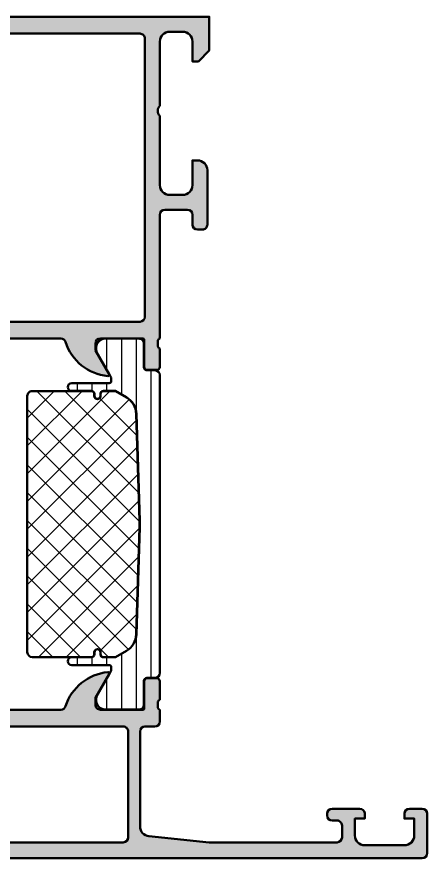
# Model space of a CAD drawing. Extents: x -30 to 68, y 0 to 85.
# Drawn here: x 26.6 to 68, y 0 to 85 of the extents above; entities that cross this region are included whole.
import ezdxf

# ---------------------------------------------------------------- set-up
doc = ezdxf.new("R2010")
doc.units = 0
for name, color, linetype, lineweight in [('0S-Alu contour', 7, 'Continuous', 50), ('0S-Alu hatch', 252, 'Continuous', 25), ('0S-Plastic contour', 254, 'Continuous', 50), ('0S-Plastic hatch', 253, 'Continuous', 25), ('0S-PT contour', 91, 'Continuous', 50), ('0S-PT hatch', 103, 'Continuous', 25)]:
    doc.layers.add(name, color=color, linetype=linetype, lineweight=lineweight)

# ---------------------------------------------------------------- blocks, each defined once
blk = doc.blocks.new('391360__9D98E3EB_8F84_4E6F_B719_CB570406BED0_')
at = {"layer": '0S-Alu hatch'}
h = blk.add_hatch(color=256, dxfattribs=at)
edge = h.paths.add_edge_path()
edge.add_line((-30, 83.50000000000003), (-30, 80.50000000000001))
edge.add_line((-30, 80.50000000000001), (-28, 80.50000000000001))
edge.add_arc((-28.0000945204032, 81.00009452040322), 0.500094529335613, 270.0108291930736, 359.9891708069433)
edge.add_line((-27.5, 81.00000000000017), (-27.5, 81.50000000000003))
edge.add_line((-27.5, 81.50000000000003), (-28.5, 81.50000000000003))
edge.add_line((-28.5, 81.50000000000003), (-28.5, 82.50000000000003))
edge.add_ellipse((-27.50009450358978, 82.5000945035898), major_axis=(-0.9999055008761111, 0), ratio=1, start_angle=-90.00541516857959, end_angle=0.005415168572710627, ccw=False)
edge.add_line((-27.5, 83.50000000000003), (-23.5, 83.50000000000003))
edge.add_ellipse((-23.49988138399752, 82.50011861600251), major_axis=(-0.9998813910332309, 0), ratio=1, start_angle=179.9932029974838, end_angle=270.0067970025261, ccw=False)
edge.add_line((-22.5, 82.50000000000018), (-22.5, 81.50000000000003))
edge.add_line((-22.5, 81.50000000000003), (-23.5, 81.50000000000003))
edge.add_line((-23.5, 81.50000000000003), (-23.5, 81.00000000000003))
edge.add_arc((-22.9998852815288, 81.00011471847122), 0.5001147316285043, 180.0131427528586, 269.9868572472002)
edge.add_line((-23, 80.50000000000001), (-20.19998168945313, 80.50000000000001))
edge.add_arc((-20.19998168945313, 81.00000000000003), 0.5, 270, 450)
edge.add_line((-20.19998168945313, 81.50000000000003), (-20.5, 81.50000000000003))
edge.add_ellipse((-20.49988528152882, 82.00011471847121), major_axis=(-0.5001147316284899, 0), ratio=1, start_angle=0.013142752803219082, end_angle=89.9868572472015, ccw=False)
edge.add_line((-21, 82), (-21, 82.50000000000003))
edge.add_ellipse((-20.50015538079096, 82.50015538079099), major_axis=(-0.4998446433597338, 0), ratio=1, start_angle=-90.01781086143689, end_angle=0.01781086143569155, ccw=False)
edge.add_line((-20.5, 83.00000000000001), (-9.200042724609375, 83.00000000000001))
edge.add_ellipse((-9.199813218260537, 82.50022950634884), major_axis=(-0.4997705463485197, 0), ratio=1, start_angle=179.9736884341791, end_angle=270.0263115658138, ccw=False)
edge.add_line((-8.700042724609375, 82.49999999999996), (-8.700042724609375, 82.00000000000001))
edge.add_ellipse((-9.200063045444452, 82.0000203208351), major_axis=(-0.5000203212479964, 0), ratio=1, start_angle=90.00232850153668, end_angle=179.9976714983276, ccw=False)
edge.add_line((-9.200042724609375, 81.50000000000003), (-9.50006103515625, 81.50000000000003))
edge.add_arc((-9.50015544145019, 81.00015542620072), 0.4998445827146277, 89.9891784718262, 180.0178160688097)
edge.add_line((-10, 81.00000000000001), (-10, 76.49998474121097))
edge.add_arc((-9.500014158086302, 76.49997821236137), 0.4999858419563255, 179.9992518277727, 270.0016224431236)
edge.add_line((-9.5, 75.9999923706055), (-8.700042724609375, 75.9999923706055))
edge.add_arc((-8.70005922034916, 76.5000088666552), 0.5000164963218107, 270.0018902101767, 359.9972355189024)
edge.add_line((-8.200042724609366, 76.49998474121065), (-8.200042724609375, 78.50000000000003))
edge.add_ellipse((-7.700177706371722, 78.50013498176237), major_axis=(-0.499865036462648, 0), ratio=1, start_angle=-90.01547194707291, end_angle=0.015471947058188107, ccw=False)
edge.add_line((-7.700042724609375, 79.00000000000003), (-7.20001220703125, 79.00000000000003))
edge.add_arc((-7.200032527866312, 79.50002032083509), 0.5000203212479823, 270.002328501535, 359.9976714983276)
edge.add_line((-6.70001220703125, 79.49999999999883), (-6.70001220703125, 82.50000000000003))
edge.add_ellipse((-6.200147188793583, 82.50013498176234), major_axis=(-0.4998650364626622, 0), ratio=1, start_angle=-90.01547194706961, end_angle=0.015471947081721282, ccw=False)
edge.add_line((-6.200012207031264, 83.00000000000001), (-4.499996185302734, 83.00000000000001))
edge.add_ellipse((-4.499899843708059, 81.5000963415947), major_axis=(-1.499903661499429, 0), ratio=1, start_angle=179.9963197858452, end_angle=270.00368021421104, ccw=False)
edge.add_line((-2.999996185302734, 81.50000000000146), (-2.999996185302734, 55.4999923706055))
edge.add_ellipse((-3.50002286533305, 55.50001905063581), major_axis=(-0.5000266807421023, 0), ratio=1, start_angle=90.00305714313657, end_angle=179.9969428567592, ccw=False)
edge.add_line((-3.499996185302734, 54.99999237060549), (-7.700042724609375, 54.99999237060549))
edge.add_ellipse((-7.700000725123433, 55.50003437009144), major_axis=(-0.500042001249753, 0), ratio=1, start_angle=0.004812382311115471, end_angle=89.9951876176741, ccw=False)
edge.add_line((-8.200042724609375, 55.49999237060563), (-8.200042724609375, 57.49999237060549))
edge.add_arc((-8.700022196941802, 57.50001289827308), 0.4999794727538295, 359.9976476058527, 450.0023523940073)
edge.add_line((-8.700042724609375, 57.9999923706055), (-9.5, 57.9999923706055))
edge.add_arc((-9.500010320110533, 57.50000269071604), 0.4999896799959666, 89.99881737803526, 180.0011826222798)
edge.add_line((-9.999999999999991, 57.49999237060544), (-10, 53.70000457763675))
edge.add_arc((-9.500010320110547, 53.6999942575262), 0.4999896799959595, 179.9988173777201, 270.0011826219663)
edge.add_line((-9.5, 53.20000457763675), (-2.50017166219186, 53.20000457763675))
edge.add_ellipse((-2.50015877856223, 52.69996405482813), major_axis=(-0.5000405229745924, 0), ratio=1, start_angle=179.9993980356912, end_angle=270.00147623556245, ccw=False)
edge.add_line((-2.000118255615234, 52.6999588012728), (-2.000118255615234, 52.49995422363284))
edge.add_ellipse((-2.078954702158275, 52.23243363163972), major_axis=(-0.2788950563274271, 0), ratio=1, start_angle=178.8354106259004, end_angle=253.5801235805078, ccw=False)
edge.add_line((-1.800117255615234, 52.22676522364134), (-1.800117255615219, 51.77317122364136))
edge.add_ellipse((-2.078985351258419, 51.7675105641643), major_axis=(-0.2789255417371814, 0), ratio=1, start_angle=106.4245945553564, end_angle=181.162870072885, ccw=False)
edge.add_line((-2.000118255615234, 51.49996722364133), (-2.000118255615234, 49.61995622363286))
edge.add_arc((-1.700118255615208, 49.61995622363286), 0.3000000000000256, 180, 270.0000000000027)
edge.add_line((-1.700118255615194, 49.31995622363283), (-0.7201439365724412, 49.31995622363284))
edge.add_arc((-0.7201439365724412, 49.61995622363284), 0.3000000000000043, 270, 360)
edge.add_line((-0.4201439365724369, 49.61995622363284), (-0.420143936572444, 52.37995422363284))
edge.add_ellipse((-0.3001439365724468, 52.37995422363283), major_axis=(-0.1199999999999972, 0), ratio=1, start_angle=269.9999999999965, end_angle=360, ccw=False)
edge.add_line((-0.3001439365724394, 52.49995422363284), (3.999881744384765, 52.49995422363284))
edge.add_ellipse((3.99988174438477, 51.99995422363285), major_axis=(-0.4999999999999929, 0), ratio=1, start_angle=180, end_angle=270.0000000000006, ccw=False)
edge.add_line((4.499881744384765, 51.99995422363284), (4.499881744384765, 51.29995422363282))
edge.add_line((4.499881744384765, 51.29995422363282), (3.118386286762401, 48.90713390060529))
edge.add_arc((3.23800152903307, 48.83807400828114), 0.1381197846483035, 150.0000000000017, 275.6225775508013)
edge.add_arc((2.761658503210981, 53.67656308548033), 4.999999999999696, 275.622577550794, 342.2520008957133)
edge.add_ellipse((7.999893954011442, 51.99999237060523), major_axis=(-0.5000000000002625, 0), ratio=1, start_angle=269.9999999999986, end_angle=342.25200089571257, ccw=False)
edge.add_line((7.999893954011454, 52.49999237060549), (31.00000381469731, 52.49999237060549))
edge.add_ellipse((31.0000038146973, 51.99999237060549), major_axis=(-0.4999999999999929, 0), ratio=1, start_angle=197.7484163560714, end_angle=269.9999999999992, ccw=False)
edge.add_arc((36.23822705587112, 53.67660123245331), 5.000000000000021, 197.74841635607, 264.3774224492063)
edge.add_arc((35.76188403004901, 48.83811215525379), 0.1381197846483025, 264.3774224492052, 389.9999999999916)
edge.add_line((35.88149927231968, 48.90717204757792), (34.5000038146973, 51.29999237060548))
edge.add_line((34.5000038146973, 51.29999237060548), (34.5000038146973, 51.9999923706055))
edge.add_ellipse((35.0000038146973, 51.99999237060551), major_axis=(-0.5, 0), ratio=1, start_angle=270, end_angle=360, ccw=False)
edge.add_line((35.0000038146973, 52.49999237060551), (39.3000294956545, 52.4999923706055))
edge.add_ellipse((39.30002949565448, 52.37999237060551), major_axis=(-0.1199999999999903, 0), ratio=1, start_angle=180, end_angle=269.9999999999932, ccw=False)
edge.add_line((39.42002949565448, 52.37999237060551), (39.42002949565451, 49.6199943706055))
edge.add_arc((39.72002949565453, 49.61999437060551), 0.3000000000000256, 180, 270)
edge.add_line((39.72002949565453, 49.31999437060548), (40.70000381469727, 49.31999437060549))
edge.add_arc((40.70000381469729, 49.6199943706055), 0.3000000000000114, 269.9999999999945, 360)
edge.add_line((41.00000381469731, 49.6199943706055), (41.00000381469729, 51.50000537061401))
edge.add_ellipse((41.07887091034046, 51.76754871113693), major_axis=(-0.2789255417371463, 0), ratio=1, start_angle=-1.1628700728879835, end_angle=73.57540544464331, ccw=False)
edge.add_line((40.80000281469731, 51.773209370614), (40.80000281469729, 52.22680337061401))
edge.add_ellipse((41.07884026124034, 52.23247177861241), major_axis=(-0.2788950563274385, 0), ratio=1, start_angle=-73.58012358050348, end_angle=1.1645893741040823, ccw=False)
edge.add_line((41.00000381469728, 52.49999237060553), (41.00000381469738, 64.99987199467779))
edge.add_ellipse((41.50009833510044, 64.99996651475325), major_axis=(-0.5000945293354233, 0), ratio=1, start_angle=-89.98917080692968, end_angle=0.010829155564124449, ccw=False)
edge.add_line((41.50000381469728, 65.50006103515626), (43.79993057250979, 65.50006103515626))
edge.add_ellipse((43.79990851353016, 65.00000845632083), major_axis=(-0.5000525793219984, 0), ratio=1, start_angle=180.0060244572297, end_angle=269.99747249292193, ccw=False)
edge.add_line((44.29996109008792, 65.00006103515643), (44.29993057250979, 64.00006103515628))
edge.add_arc((44.79997930828377, 64.00010977093028), 0.5000487381489312, 180.0055841639549, 269.9944158359949)
edge.add_line((44.79993057250981, 63.5000610351563), (45.29993057250978, 63.50006103515628))
edge.add_arc((45.29995363589208, 64.00003797177399), 0.4999769371496646, 269.9973570091549, 360.0026429908802)
edge.add_line((45.79993057250979, 64.0000610351566), (45.79993057250979, 69.50000000000001))
edge.add_arc((44.80019734323389, 69.50026675630437), 0.9997332648648605, 359.984711911533, 450.0117909248688)
edge.add_line((44.79999160766607, 70.50000000000003), (44.29999160766605, 70.50000000000003))
edge.add_line((44.29999160766605, 70.50000000000003), (44.29999160766604, 68.00000000000003))
edge.add_ellipse((43.29982933465527, 68.0001622730108), major_axis=(-1.000162286174901, 0), ratio=1, start_angle=90.0092960500674, end_angle=179.9907039499392, ccw=False)
edge.add_line((43.29999160766606, 67.00000000000001), (42.00000381469729, 67.00000000000001))
edge.add_ellipse((42.00016608770805, 68.00016227301079), major_axis=(-1.000162286174887, 0), ratio=1, start_angle=0.009296050060981997, end_angle=89.9907039499343, ccw=False)
edge.add_line((41.00000381469729, 68.00000000000013), (41.00000381469729, 75.00000000000003))
edge.add_ellipse((41.52503769689452, 75.50000000000003), major_axis=(-0.7250245357607458, 0), ratio=1, start_angle=-43.60097236989219, end_angle=43.600972369892304, ccw=False)
edge.add_line((41.00000381469729, 76.00000000000003), (41.00000381469729, 82.50000000000003))
edge.add_ellipse((41.99988519869479, 82.50011861600251), major_axis=(-0.9998813910332096, 0), ratio=1, start_angle=-90.00679700252829, end_angle=0.006797002516407247, ccw=False)
edge.add_line((42.0000038146973, 83.50000000000001), (43.29999160766607, 83.50000000000003))
edge.add_ellipse((43.30011022366854, 82.50011861600252), major_axis=(-0.9998813910332167, 0), ratio=1, start_angle=179.9932029974838, end_angle=270.0067970025259, ccw=False)
edge.add_line((44.29999160766604, 82.50000000000021), (44.29999160766604, 80.50000000000001))
edge.add_line((44.29999160766604, 80.50000000000001), (44.90002822875982, 80.50000000000001))
edge.add_line((44.90002822875982, 80.50000000000001), (46.00000381469731, 81.60009765625001))
edge.add_line((46.00000381469731, 81.60009765625001), (46.00006484985354, 85.00000000000003))
edge.add_line((46.00006484985354, 85.00000000000003), (-28.5, 85.00000000000003))
edge.add_arc((-28.50008419146859, 83.50008419146862), 1.499915810894279, 89.99678394227956, 180.0032160576674)
edge = h.paths.add_edge_path()
edge.add_line((-0.9000205993652343, 83.29995727539065), (39.00003433227542, 83.29995727539065))
edge.add_ellipse((39.00016931403774, 82.80009225715295), major_axis=(-0.4998650364626808, 0), ratio=1, start_angle=179.9845280529183, end_angle=270.01547194706916, ccw=False)
edge.add_line((39.50003433227542, 82.79995727539064), (39.50003433227542, 54.70006561279348))
edge.add_ellipse((38.99998077812789, 54.70011916975259), major_axis=(-0.5000535570155735, 0), ratio=1, start_angle=89.99914283136218, end_angle=179.9938634818548, ccw=False)
edge.add_line((38.99997329711917, 54.20006561279299), (-0.9000205993652343, 54.200065612793))
edge.add_ellipse((-0.899905880894039, 54.70018033126419), major_axis=(-0.5001147316285043, 0), ratio=1, start_angle=0.013142752858698259, end_angle=89.98685724720008, ccw=False)
edge.add_line((-1.400020599365234, 54.700065612793), (-1.400020599365234, 82.79995727539077))
edge.add_ellipse((-0.9001555811275636, 82.80009225715298), major_axis=(-0.4998650364626667, 0), ratio=1, start_angle=-90.01547194707081, end_angle=0.015471947058188107, ccw=False)
at = {"layer": '0S-Alu contour', "color": 7}
for points in [[(44.29999160766604, 82.50000000000021), (44.29999160766604, 80.50000000000001), (44.90002822875982, 80.50000000000001), (46.00000381469731, 81.60009765625001), (46.00006484985354, 85.00000000000003), (-28.5, 85.00000000000003)], [(-30, 83.50000000000003), (-30, 80.50000000000001), (-28, 80.50000000000001)], [(-27.5, 83.50000000000003), (-23.5, 83.50000000000003)], [(42.0000038146973, 83.50000000000001), (43.29999160766607, 83.50000000000003)], [(-27.5, 81.00000000000017), (-27.5, 81.50000000000003), (-28.5, 81.50000000000003), (-28.5, 82.50000000000003)], [(-22.5, 82.50000000000018), (-22.5, 81.50000000000003), (-23.5, 81.50000000000003), (-23.5, 81.00000000000003)], [(-21, 82), (-21, 82.50000000000003)], [(-20.5, 83.00000000000001), (-9.200042724609375, 83.00000000000001)], [(-8.700042724609375, 82.49999999999996), (-8.700042724609375, 82.00000000000001)], [(-6.70001220703125, 79.49999999999883), (-6.70001220703125, 82.50000000000003)], [(-6.200012207031264, 83.00000000000001), (-4.499996185302734, 83.00000000000001)], [(-1.400020599365234, 54.700065612793), (-1.400020599365234, 82.79995727539077)], [(-0.9000205993652343, 83.29995727539065), (39.00003433227542, 83.29995727539065)], [(39.50003433227542, 82.79995727539064), (39.50003433227542, 54.70006561279348)], [(41.00000381469729, 76.00000000000003), (41.00000381469729, 82.50000000000003)], [(-20.19998168945313, 81.50000000000003), (-20.5, 81.50000000000003)], [(-10, 81.00000000000001), (-10, 76.49998474121097)], [(-9.200042724609375, 81.50000000000003), (-9.50006103515625, 81.50000000000003)], [(-2.999996185302734, 81.50000000000146), (-2.999996185302734, 55.4999923706055)], [(-23, 80.50000000000001), (-20.19998168945313, 80.50000000000001)], [(-8.200042724609366, 76.49998474121065), (-8.200042724609375, 78.50000000000003)], [(-7.700042724609375, 79.00000000000003), (-7.20001220703125, 79.00000000000003)], [(-9.5, 75.9999923706055), (-8.700042724609375, 75.9999923706055)], [(41.00000381469729, 68.00000000000013), (41.00000381469729, 75.00000000000003)], [(44.79999160766607, 70.50000000000003), (44.29999160766605, 70.50000000000003), (44.29999160766604, 68.00000000000003)], [(45.79993057250979, 64.0000610351566), (45.79993057250979, 69.50000000000001)], [(43.29999160766606, 67.00000000000001), (42.00000381469729, 67.00000000000001)], [(41.50000381469728, 65.50006103515626), (43.79993057250979, 65.50006103515626)], [(41.00000381469728, 52.49999237060553), (41.00000381469738, 64.99987199467779)], [(44.29996109008792, 65.00006103515643), (44.29993057250979, 64.00006103515628)], [(44.79993057250981, 63.5000610351563), (45.29993057250978, 63.50006103515628)], [(-8.700042724609375, 57.9999923706055), (-9.5, 57.9999923706055)], [(-9.999999999999991, 57.49999237060544), (-10, 53.70000457763675)], [(-8.200042724609375, 55.49999237060563), (-8.200042724609375, 57.49999237060549)], [(-3.499996185302734, 54.99999237060549), (-7.700042724609375, 54.99999237060549)], [(38.99997329711917, 54.20006561279299), (-0.9000205993652345, 54.200065612793)], [(-9.5, 53.20000457763675), (-2.50017166219186, 53.20000457763675)], [(-2.000118255615234, 52.6999588012728), (-2.000118255615234, 52.49995422363284)], [(-1.800117255615234, 52.22676522364134), (-1.800117255615219, 51.77317122364136)], [(-0.4201439365724369, 49.61995622363284), (-0.420143936572444, 52.37995422363284)], [(-0.3001439365724394, 52.49995422363284), (3.999881744384765, 52.49995422363284)], [(4.499881744384765, 51.99995422363284), (4.499881744384765, 51.29995422363282), (3.118386286762401, 48.90713390060529)], [(7.999893954011454, 52.49999237060549), (31.00000381469731, 52.49999237060549)], [(35.88149927231968, 48.90717204757792), (34.5000038146973, 51.29999237060548), (34.5000038146973, 51.9999923706055)], [(35.0000038146973, 52.49999237060551), (39.3000294956545, 52.4999923706055)], [(39.42002949565448, 52.37999237060551), (39.42002949565451, 49.6199943706055)], [(40.80000281469731, 51.773209370614), (40.80000281469729, 52.22680337061401)], [(-2.000118255615234, 51.49996722364133), (-2.000118255615234, 49.61995622363286)], [(41.00000381469731, 49.6199943706055), (41.00000381469729, 51.50000537061401)], [(-1.700118255615194, 49.31995622363283), (-0.7201439365724412, 49.31995622363284)], [(39.72002949565453, 49.31999437060548), (40.70000381469727, 49.31999437060549)]]:
    blk.add_lwpolyline(points, dxfattribs=at)
for centre, radius, start, end in [((-28.50008419146859, 83.50008419146862), 1.499915810894279, 89.99678394227956, 180.0032160576674), ((-28.0000945204032, 81.00009452040322), 0.500094529335613, 270.0108291930736, 359.9891708069433), ((-22.9998852815288, 81.00011471847122), 0.5001147316285043, 180.0131427528586, 269.9868572472002), ((-20.19998168945313, 81.00000000000003), 0.5, 270, 90), ((-9.50015544145019, 81.00015542620072), 0.4998445827146277, 89.9891784718262, 180.0178160688097), ((-7.200032527866312, 79.50002032083509), 0.5000203212479823, 270.002328501535, 359.9976714983276), ((-9.500014158086302, 76.49997821236137), 0.4999858419563255, 179.9992518277727, 270.0016224431236), ((-8.70005922034916, 76.5000088666552), 0.5000164963218107, 270.0018902101767, 359.9972355189024), ((44.80019734323389, 69.50026675630437), 0.9997332648648605, 359.984711911533, 90.0117909248688), ((44.79997930828377, 64.00010977093028), 0.5000487381489312, 180.0055841639549, 269.9944158359949), ((45.29995363589208, 64.00003797177399), 0.4999769371496646, 269.9973570091549, 0.002642990880182), ((-9.500010320110533, 57.50000269071604), 0.4999896799959666, 89.99881737803526, 180.0011826222798), ((-8.700022196941802, 57.50001289827308), 0.4999794727538295, 359.9976476058527, 90.00235239400735), ((-9.500010320110547, 53.6999942575262), 0.4999896799959595, 179.9988173777201, 270.0011826219663), ((2.761658503210981, 53.67656308548033), 4.999999999999696, 275.622577550794, 342.2520008957133), ((36.23822705587112, 53.67660123245331), 5.000000000000021, 197.74841635607, 264.3774224492063), ((-1.700118255615208, 49.61995622363286), 0.3000000000000256, 180, 270.0000000000027), ((-0.7201439365724412, 49.61995622363284), 0.3000000000000043, 270, 0), ((39.72002949565453, 49.61999437060551), 0.3000000000000256, 180, 270), ((40.70000381469729, 49.6199943706055), 0.3000000000000114, 269.9999999999945, 0), ((3.23800152903307, 48.83807400828114), 0.1381197846483035, 150.0000000000017, 275.6225775508013), ((35.76188403004901, 48.83811215525379), 0.1381197846483025, 264.3774224492052, 29.99999999999166)]:
    blk.add_arc(centre, radius, start, end, dxfattribs=at)
at = {"layer": '0S-Alu contour', "color": 7, "extrusion": (0, 0, -1)}
for centre, radius, start, end in [((27.50009450358978, 82.5000945035898), 0.9999055008761111, 359.9945848314273, 90.00541516857969), ((23.49988138399752, 82.50011861600251), 0.9998813910332311, 89.9932029974739, 180.0067970025163), ((-41.99988519869479, 82.50011861600251), 0.9998813910332097, 359.9932029974836, 90.00679700252833), ((-43.30011022366854, 82.50011861600252), 0.9998813910332168, 89.99320299747411, 180.0067970025163), ((20.50015538079096, 82.50015538079099), 0.4998446433597338, 359.9821891385643, 90.01781086143689), ((9.199813218260537, 82.50022950634884), 0.4997705463485197, 89.97368843418624, 180.026311565821), ((6.200147188793583, 82.50013498176234), 0.4998650364626622, 359.9845280529183, 90.01547194706968), ((4.499899843708059, 81.5000963415947), 1.499903661499429, 89.99631978578896, 180.0036802141548), ((0.9001555811275636, 82.80009225715298), 0.4998650364626667, 359.9845280529418, 90.01547194707081), ((-39.00016931403774, 82.80009225715295), 0.4998650364626809, 89.98452805293083, 180.0154719470817), ((20.49988528152882, 82.00011471847121), 0.5001147316284899, 270.0131427527986, 359.9868572471968), ((9.200063045444452, 82.0000203208351), 0.5000203212479964, 180.0023285016724, 269.9976714984633), ((7.700177706371722, 78.50013498176237), 0.499865036462648, 359.9845280529418, 90.01547194707294), ((-41.52503769689452, 75.50000000000003), 0.7250245357607458, 316.3990276301077, 43.60097236989229), ((-42.00016608770805, 68.00016227301079), 1.000162286174887, 270.0092960500657, 359.990703949939), ((-43.29982933465527, 68.0001622730108), 1.000162286174901, 180.0092960500609, 269.9907039499326), ((-41.50009833510044, 64.99996651475325), 0.5000945293354233, 359.9891708444359, 89.98917080692972), ((-43.79990851353016, 65.00000845632083), 0.5000525793219984, 90.00252750707809, 179.9939755427703), ((7.700000725123433, 55.50003437009144), 0.500042001249753, 270.0048123823259, 359.9951876176889), ((3.50002286533305, 55.50001905063581), 0.5000266807421023, 180.0030571432409, 269.9969428568634), ((0.899905880894039, 54.70018033126419), 0.5001147316285043, 270.0131427527999, 359.9868572471413), ((-38.99998077812789, 54.70011916975259), 0.5000535570155735, 180.0061365181453, 270.0008571686378), ((2.50015877856223, 52.69996405482813), 0.5000405229745924, 89.99852376443755, 180.0006019643089), ((2.078954702158275, 52.23243363163972), 0.2788950563274271, 106.4198764194922, 181.1645893740997), ((0.3001439365724468, 52.37995422363283), 0.1199999999999972, 0, 90.00000000000351), ((-3.99988174438477, 51.99995422363285), 0.4999999999999929, 89.99999999999939, 180), ((-7.999893954011442, 51.99999237060523), 0.5000000000002625, 17.74799910428745, 90.00000000000142), ((-31.0000038146973, 51.99999237060549), 0.4999999999999929, 90.00000000000081, 162.2515836439286), ((-35.0000038146973, 51.99999237060551), 0.5, 0, 90), ((-39.30002949565448, 52.37999237060551), 0.1199999999999903, 90.0000000000068, 180), ((-41.07884026124034, 52.23247177861241), 0.2788950563274385, 358.8354106258959, 73.58012358050365), ((2.078985351258419, 51.7675105641643), 0.2789255417371815, 178.837129927115, 253.5754054446436), ((-41.07887091034046, 51.76754871113693), 0.2789255417371463, 286.4245945553567, 1.162870072888105)]:
    blk.add_arc(centre, radius, start, end, dxfattribs=at)
blk = doc.blocks.new('345350__92A651DC_D6FF_4B59_85C8_BCE2C7CBEB90_')
at = {"layer": '0S-Alu hatch'}
h = blk.add_hatch(color=256, dxfattribs=at)
edge = h.paths.add_edge_path()
edge.add_line((8.500276367180042, 1.499999953273801), (7.500276367180042, 1.499999953273801))
edge.add_arc((7.500391085671957, 0.9998852347682088), 0.5001147316629067, 90.0131427551726, 179.9868504146385)
edge.add_line((7.000276367180042, 1.000000012878441), (7.000276367180042, 0.5000000128784468))
edge.add_arc((7.500391118378033, 0.5001147334620317), 0.5001147643557833, 180.0131429938963, 269.9798609896767)
edge.add_line((7.500215332023778, 8e-16), (67.5, 1e-16))
edge.add_arc((67.5, 0.5000000000000002), 0.5000000000000001, 270, 360)
edge.add_line((68, 0.5000000000000002), (68, 4.5))
edge.add_arc((67.5, 4.5), 0.5, 0, 90)
edge.add_line((67.5, 5), (66.19999999999999, 5))
edge.add_arc((66.19999999999999, 4.5), 0.5, 90, 180)
edge.add_line((65.69999999999999, 4.5), (65.69999999999999, 4))
edge.add_line((65.69999999999999, 4), (66.69999999999999, 4))
edge.add_line((66.69999999999999, 4), (66.69999999999996, 2.299999999999997))
edge.add_ellipse((65.69999999999997, 2.299999999999987), major_axis=(-0.9999999999999857, 0), ratio=1, start_angle=89.9999999999992, end_angle=180, ccw=False)
edge.add_line((65.69999999999996, 1.299999999999997), (61.69999999999999, 1.299999999999982))
edge.add_ellipse((61.69999999999999, 2.299999999999983), major_axis=(-1.000000000000001, 0), ratio=1, start_angle=0, end_angle=90, ccw=False)
edge.add_line((60.69999999999999, 2.299999999999982), (60.69999999999999, 4))
edge.add_line((60.69999999999999, 4), (61.69999999999999, 4))
edge.add_line((61.69999999999999, 4), (61.69999999999999, 4.499999999999984))
edge.add_arc((61.19999999999999, 4.5), 0.5, 0, 90)
edge.add_line((61.19999999999999, 5), (58.4, 4.999999999999999))
edge.add_arc((58.4, 4.499999999999998), 0.5000000000000009, 90, 180)
edge.add_line((57.9, 4.499999999999998), (57.9, 4.299999999999982))
edge.add_arc((58.4, 4.299999999999982), 0.5, 180, 270)
edge.add_line((58.4, 3.799999999999982), (58.9, 3.799999999999982))
edge.add_ellipse((58.90000000000001, 3.299999999999988), major_axis=(-0.4999999999999947, 0), ratio=1, start_angle=180, end_angle=270.0000000000008, ccw=False)
edge.add_line((59.40000000000001, 3.299999999999982), (59.39999999999997, 2.099999999999981))
edge.add_ellipse((58.89999999999997, 2.099999999999974), major_axis=(-0.5, 0), ratio=1, start_angle=90, end_angle=180, ccw=False)
edge.add_line((58.89999999999997, 1.599999999999978), (45.9983668848607, 1.599999999999979))
edge.add_line((45.9983668848607, 1.599999999999979), (39.90086726378649, 2.209750724796321))
edge.add_ellipse((40.00036986780802, 3.204788067252843), major_axis=(-1.000000040545, 0), ratio=1, start_angle=1.5080649291121517e-05, end_angle=84.28947129819278, ccw=False)
edge.add_line((39.00036982726306, 3.204787804045858), (39.00036982726304, 12.79998738861467))
edge.add_ellipse((39.50041968100179, 12.79987268502243), major_axis=(-0.5000498668943465, 0), ratio=1, start_angle=270.0131427528001, end_angle=359.9868572472245, ccw=False)
edge.add_line((39.50030497740954, 13.29992253876117), (40.5, 13.29992253876117))
edge.add_arc((40.5, 13.79992253876117), 0.5, 270, 360)
edge.add_line((41, 13.79992253876117), (41, 15))
edge.add_ellipse((41.07883644654306, 15.26752059199312), major_axis=(-0.2788950563274436, 0), ratio=1, start_angle=-1.164589374096181, end_angle=73.58012358050541, ccw=False)
edge.add_line((40.79999899999999, 15.27318899999149), (40.79999899999999, 15.72678299999148))
edge.add_ellipse((41.07886709564314, 15.73244365946856), major_axis=(-0.2789255417371297, 0), ratio=1, start_angle=-73.57540544464831, end_angle=1.1628700728916215, ccw=False)
edge.add_line((41, 15.99998699999148), (41, 17.879998))
edge.add_arc((40.69999999999999, 17.879998), 0.3000000000000114, 0, 90)
edge.add_line((40.69999999999999, 18.17999800000001), (39.72002568095721, 18.179998))
edge.add_arc((39.72002568095721, 17.879998), 0.3000000000000007, 90, 180)
edge.add_line((39.42002568095721, 17.879998), (39.42002568095721, 15.11999999999999))
edge.add_ellipse((39.30002568095721, 15.12), major_axis=(-0.1199999999999974, 0), ratio=1, start_angle=90, end_angle=180, ccw=False)
edge.add_line((39.30002568095721, 15), (35.00000000000002, 15))
edge.add_ellipse((35.00000000000001, 15.49999999999999), major_axis=(-0.4999999999999965, 0), ratio=1, start_angle=0, end_angle=90.0000000000008, ccw=False)
edge.add_line((34.50000000000001, 15.5), (34.49999999999999, 16.2))
edge.add_line((34.49999999999999, 16.2), (35.88149545762237, 18.59282032302755))
edge.add_arc((35.76188021535172, 18.6618802153517), 0.1381197846482894, 330.0000000000001, 455.6225775507986)
edge.add_arc((36.23822324117386, 13.82339113815207), 5.000000000000113, 95.622577550794, 162.2515836439304)
edge.add_ellipse((31.00000000000005, 15.49999999999988), major_axis=(-0.4999999999998844, 0), ratio=1, start_angle=89.99999999999511, end_angle=162.2515836439256, ccw=False)
edge.add_line((31.00000000000001, 15), (7.999999999999992, 15))
edge.add_ellipse((8.000000000000023, 15.49999999999984), major_axis=(-0.4999999999998384, 0), ratio=1, start_angle=17.748416356065775, end_angle=89.99999999999648, ccw=False)
edge.add_arc((2.761776758826187, 13.82339113815201), 5.000000000000197, 17.74841635607066, 84.37742244920675)
edge.add_arc((3.23811978464829, 18.66188021535171), 0.138119784648294, 84.37742244921039, 209.9999999999989)
edge.add_line((3.11850454237763, 18.59282032302757), (4.500000000000007, 16.19999999999999))
edge.add_line((4.500000000000007, 16.19999999999999), (4.5, 15.5))
edge.add_ellipse((4, 15.50000000000001), major_axis=(-0.4999999999999992, 0), ratio=1, start_angle=89.9999999999983, end_angle=180, ccw=False)
edge.add_line((3.999999999999985, 15.00000000000001), (-0.3000256809571908, 15))
edge.add_ellipse((-0.3000256809571966, 15.12), major_axis=(-0.1199999999999992, 0), ratio=1, start_angle=0, end_angle=90.00000000000267, ccw=False)
edge.add_line((-0.4200256809571954, 15.12), (-0.4200256809571954, 17.879998))
edge.add_arc((-0.7200256809572068, 17.87999799999999), 0.3000000000000114, 0, 90)
edge.add_line((-0.7200256809572068, 18.17999800000001), (-1.699999999999988, 18.179998))
edge.add_arc((-1.700000000000002, 17.87999800000001), 0.2999999999999936, 89.99999999999729, 180)
edge.add_line((-1.999999999999996, 17.87999800000001), (-1.999999999999985, 15.99998699999149))
edge.add_ellipse((-2.078867095643157, 15.73244365946855), major_axis=(-0.2789255417371535, 0), ratio=1, start_angle=178.8371299271133, end_angle=253.5754054446447, ccw=False)
edge.add_line((-1.799998999999985, 15.72678299999149), (-1.799998999999985, 15.2731889999915))
edge.add_ellipse((-2.078836446543035, 15.26752059199313), major_axis=(-0.2788950563274373, 0), ratio=1, start_angle=106.41987641949041, end_angle=181.1645893740969, ccw=False)
edge.add_line((-2, 15.00000000000001), (-2.299680908210589, 15))
edge.add_arc((-2.299680908210589, 14.5), 0.5000000000000036, 90, 180)
edge.add_line((-2.799680908210593, 14.5), (-2.799680908210589, 13.79992253876117))
edge.add_arc((-2.29956618973938, 13.80003725723238), 0.5001147316285183, 180.0131427528032, 269.9868572472035)
edge.add_line((-2.299680908210547, 13.29992253876117), (-1.499693115241839, 13.29992253876117))
edge.add_ellipse((-1.499443254268492, 12.80017239973451), major_axis=(-0.4997502014883678, 0), ratio=1, start_angle=179.9713537287259, end_angle=270.02864627126036, ccw=False)
edge.add_line((-0.9996931152418397, 12.79992253876115), (-0.9996931152418255, 7.400020671848328))
edge.add_ellipse((-1.499713436076874, 7.400040992683379), major_axis=(-0.5000203212479685, 0), ratio=1, start_angle=90.0023285015335, end_angle=179.9976714983276, ccw=False)
edge.add_line((-1.499693115241825, 6.90002067184833), (-2.299680908210575, 6.900020671848325))
edge.add_arc((-2.299566189739365, 6.399905953377112), 0.5001147316285218, 90.01314275280141, 179.9868572471968)
edge.add_line((-2.799680908210579, 6.400020671848338), (-2.799680908210575, 5.999996257785828))
edge.add_arc((-2.299566189739365, 6.000110976257024), 0.5001147316285183, 180.0131427528032, 269.986857247197)
edge.add_line((-2.299680908210589, 5.499996257785815), (8.00027636718005, 5.499996257785825))
edge.add_ellipse((8.000276199942052, 4.999996090547827), major_axis=(-0.5000001672380266, 0), ratio=1, start_angle=180.0000191671709, end_angle=269.9999808359436, ccw=False)
edge.add_line((8.50027636718005, 4.999996257813003), (8.500276367180042, 1.499999953273801))
edge = h.paths.add_edge_path()
edge.add_line((0.7003190917894245, 13.29992253876117), (37.30035380553454, 13.29992253876116))
edge.add_ellipse((37.30048878729687, 12.80005752052349), major_axis=(-0.4998650364626666, 0), ratio=1, start_angle=179.9845280529183, end_angle=270.0154719470708, ccw=False)
edge.add_line((37.80035380553454, 12.79992253876116), (37.80035380553453, 2.099975658420646))
edge.add_ellipse((37.30025928519608, 2.100070059527233), major_axis=(-0.5000945292483385, 0), ratio=1, start_angle=90.0108291856593, end_angle=179.9891844747251, ccw=False)
edge.add_line((37.30035380553454, 1.5999755392113), (10.40030078124254, 1.5999755392113))
edge.add_ellipse((10.400395301581, 2.100070059527243), major_axis=(-0.5000945292483491, 0), ratio=1, start_angle=0.010815525275006621, end_angle=89.98917081434081, ccw=False)
edge.add_line((9.900300781242542, 2.099975658420602), (9.900300781242535, 5.400020670741937))
edge.add_arc((8.40030085426848, 5.400020744874273), 1.499999926974057, 2.8316468405e-06, 90.00000278938575)
edge.add_line((8.400300781242535, 6.900020671848325), (0.7003190917894245, 6.900020671848327))
edge.add_ellipse((0.7001505502649508, 7.39979111946681), major_axis=(-0.4997704760377753, 0), ratio=1, start_angle=-0.02631684688930136, end_angle=90.0193223062808, ccw=False)
edge.add_line((0.2003801269456744, 7.400020671848325), (0.2003801269456733, 12.79992253876121))
edge.add_ellipse((0.7001505502649508, 12.80015209114268), major_axis=(-0.4997704760377764, 0), ratio=1, start_angle=-90.01932230628069, end_angle=0.02631684688930136, ccw=False)
at = {"layer": '0S-Alu contour', "color": 7}
for points in [[(-1.999999999999996, 17.87999800000001), (-1.999999999999985, 15.99998699999149)], [(-0.7200256809572068, 18.17999800000001), (-1.699999999999988, 18.179998)], [(-0.4200256809571954, 15.12), (-0.4200256809571954, 17.879998)], [(3.11850454237763, 18.59282032302757), (4.500000000000007, 16.19999999999999), (4.5, 15.5)], [(34.50000000000001, 15.5), (34.49999999999999, 16.2), (35.88149545762237, 18.59282032302755)], [(39.42002568095721, 17.879998), (39.42002568095721, 15.11999999999999)], [(40.69999999999999, 18.17999800000001), (39.72002568095721, 18.179998)], [(41, 15.99998699999148), (41, 17.879998)], [(-1.799998999999985, 15.72678299999149), (-1.799998999999985, 15.2731889999915)], [(40.79999899999999, 15.27318899999149), (40.79999899999999, 15.72678299999148)], [(-2.799680908210593, 14.5), (-2.799680908210589, 13.79992253876117)], [(-2, 15.00000000000001), (-2.299680908210589, 15)], [(3.999999999999985, 15.00000000000001), (-0.3000256809571908, 15)], [(31.00000000000001, 15), (7.999999999999992, 15)], [(39.30002568095721, 15), (35.00000000000002, 15)], [(41, 13.79992253876117), (41, 15)], [(-2.299680908210547, 13.29992253876117), (-1.499693115241839, 13.29992253876117)], [(-0.9996931152418397, 12.79992253876115), (-0.9996931152418255, 7.400020671848328)], [(0.2003801269456744, 7.400020671848325), (0.2003801269456733, 12.79992253876121)], [(0.7003190917894245, 13.29992253876117), (37.30035380553454, 13.29992253876116)], [(37.80035380553454, 12.79992253876116), (37.80035380553453, 2.099975658420645)], [(39.00036982726306, 3.204787804045858), (39.00036982726304, 12.79998738861467)], [(39.50030497740954, 13.29992253876117), (40.5, 13.29992253876117)], [(-1.499693115241825, 6.90002067184833), (-2.299680908210575, 6.900020671848325)], [(8.400300781242535, 6.900020671848325), (0.7003190917894244, 6.900020671848327)], [(-2.799680908210579, 6.400020671848338), (-2.799680908210575, 5.999996257785828)], [(-2.299680908210589, 5.499996257785815), (8.00027636718005, 5.499996257785825)], [(9.900300781242542, 2.099975658420602), (9.900300781242535, 5.400020670741937)], [(8.50027636718005, 4.999996257813003), (8.500276367180042, 1.499999953273801)], [(57.9, 4.499999999999998), (57.9, 4.299999999999982)], [(61.19999999999999, 5), (58.4, 4.999999999999999)], [(60.69999999999999, 2.299999999999982), (60.69999999999999, 4), (61.69999999999999, 4), (61.69999999999999, 4.499999999999984)], [(65.69999999999999, 4.5), (65.69999999999999, 4), (66.69999999999999, 4), (66.69999999999996, 2.299999999999997)], [(67.5, 5), (66.19999999999999, 5)], [(68, 0.5000000000000002), (68, 4.5)], [(58.4, 3.799999999999982), (58.9, 3.799999999999982)], [(59.40000000000001, 3.299999999999982), (59.39999999999997, 2.099999999999981)], [(58.89999999999997, 1.599999999999978), (45.9983668848607, 1.599999999999979), (39.90086726378649, 2.209750724796321)], [(7.000276367180042, 1.000000012878441), (7.000276367180042, 0.5000000128784468)], [(8.500276367180042, 1.499999953273801), (7.500276367180042, 1.499999953273801)], [(37.30035380553454, 1.5999755392113), (10.40030078124254, 1.5999755392113)], [(65.69999999999996, 1.299999999999997), (61.69999999999999, 1.299999999999982)], [(7.500215332023778, 8e-16), (67.5, 1e-16)]]:
    blk.add_lwpolyline(points, dxfattribs=at)
for centre, radius, start, end in [((3.23811978464829, 18.66188021535171), 0.138119784648294, 84.37742244921039, 209.9999999999989), ((2.761776758826187, 13.82339113815201), 5.000000000000197, 17.74841635607066, 84.37742244920675), ((36.23822324117386, 13.82339113815207), 5.000000000000113, 95.622577550794, 162.2515836439304), ((35.76188021535172, 18.6618802153517), 0.1381197846482894, 330.0000000000001, 95.62257755079864), ((-1.700000000000002, 17.87999800000001), 0.2999999999999936, 89.99999999999729, 180), ((-0.7200256809572068, 17.87999799999999), 0.3000000000000114, 0, 90), ((39.72002568095721, 17.879998), 0.3000000000000007, 90, 180), ((40.69999999999999, 17.879998), 0.3000000000000114, 0, 90), ((-2.299680908210589, 14.5), 0.5000000000000036, 90, 180), ((-2.29956618973938, 13.80003725723238), 0.5001147316285183, 180.0131427528032, 269.9868572472035), ((40.5, 13.79992253876117), 0.5, 270, 0), ((-2.299566189739365, 6.399905953377112), 0.5001147316285218, 90.01314275280141, 179.9868572471968), ((8.40030085426848, 5.400020744874273), 1.499999926974057, 2.8316468405e-06, 90.00000278938575), ((-2.299566189739365, 6.000110976257024), 0.5001147316285183, 180.0131427528032, 269.986857247197), ((58.4, 4.499999999999998), 0.5000000000000009, 90, 180), ((58.4, 4.299999999999982), 0.5, 180, 270), ((61.19999999999999, 4.5), 0.5, 0, 90), ((66.19999999999999, 4.5), 0.5, 90, 180), ((67.5, 4.5), 0.5, 0, 90), ((7.500391085671957, 0.9998852347682088), 0.5001147316629067, 90.0131427551726, 179.9868504146385), ((7.500391118378033, 0.5001147334620317), 0.5001147643557833, 180.0131429938963, 269.9798609896767), ((67.5, 0.5000000000000002), 0.5000000000000001, 270, 0)]:
    blk.add_arc(centre, radius, start, end, dxfattribs=at)
at = {"layer": '0S-Alu contour', "color": 7, "extrusion": (0, 0, -1)}
for centre, radius, start, end in [((2.078867095643157, 15.73244365946855), 0.2789255417371535, 106.4245945553553, 181.1628700728868), ((-4, 15.50000000000001), 0.4999999999999992, 180, 270.0000000000017), ((-8.000000000000023, 15.49999999999984), 0.4999999999998384, 270.0000000000035, 342.2515836439342), ((-31.00000000000005, 15.49999999999988), 0.4999999999998844, 197.7484163560745, 270.0000000000049), ((-35.00000000000001, 15.49999999999999), 0.4999999999999965, 269.9999999999992, 0), ((-41.07886709564314, 15.73244365946856), 0.2789255417371297, 358.8371299271084, 73.57540544464841), ((2.078836446543035, 15.26752059199313), 0.2788950563274373, 178.8354106259031, 253.5801235805096), ((0.3000256809571966, 15.12), 0.1199999999999992, 269.9999999999973, 0), ((-39.30002568095721, 15.12), 0.1199999999999974, 180, 270), ((-41.07883644654306, 15.26752059199312), 0.2788950563274436, 286.4198764194946, 1.164589374096298), ((1.499443254268492, 12.80017239973451), 0.4997502014883678, 89.97135372873966, 180.0286462712742), ((-0.7001505502649508, 12.80015209114268), 0.4997704760377764, 359.9736831531107, 90.01932230628076), ((-37.30048878729687, 12.80005752052349), 0.4998650364626667, 89.98452805292918, 180.0154719470817), ((-39.50041968100179, 12.79987268502243), 0.5000498668943465, 0.0131427527754762, 89.98685724719992), ((1.499713436076874, 7.400040992683379), 0.5000203212479685, 180.0023285016724, 269.9976714984665), ((-0.7001505502649508, 7.39979111946681), 0.4997704760377754, 269.9806776937192, 0.0263168468893796), ((-8.000276199942052, 4.999996090547827), 0.5000001672380266, 90.00001916405645, 179.9999808328291), ((-58.90000000000001, 3.299999999999988), 0.4999999999999947, 89.9999999999992, 180), ((-40.00036986780802, 3.204788067252843), 1.000000040545, 275.7105287018072, 359.9999849193507), ((-10.400395301581, 2.100070059527243), 0.5000945292483491, 270.0108291856592, 359.989184474725), ((-37.30025928519608, 2.100070059527233), 0.5000945292483385, 180.010815525275, 269.9891708143407), ((-58.89999999999997, 2.099999999999974), 0.5, 180, 270), ((-61.69999999999999, 2.299999999999983), 1.000000000000001, 270, 0), ((-65.69999999999997, 2.299999999999987), 0.9999999999999857, 180, 270.0000000000008)]:
    blk.add_arc(centre, radius, start, end, dxfattribs=at)
blk = doc.blocks.new('284175__2BA4B27E_D8DD_44B1_9403_FD9C5635C330___C3BED84C_C5FD_448B_93AA_6C3B0F9ABA98_')
at = {"layer": '0S-Plastic hatch'}
h = blk.add_hatch(dxfattribs=at)
h.set_pattern_fill('ANSI31', color=256, scale=0.4680000000000001, angle=45, style=0)
h.set_pattern_definition([(90, (0, 0), (-1.4859, 0), [])])
edge = h.paths.add_edge_path()
edge.add_line((40.99999999999988, 18.70999699999995), (41.00000000000706, 48.79000299999998))
edge.add_arc((40.50000000000713, 48.79000300000009), 0.4999999999999361, 0, 89.99999999999429)
edge.add_line((40.50000000000717, 49.29000300000002), (39.68966598775762, 49.29000300000009))
edge.add_ellipse((39.68966598775729, 49.59000299999983), major_axis=(-0.2999999999997342, 0), ratio=1, start_angle=0, end_angle=90.00000000006378, ccw=False)
edge.add_line((39.38966598775755, 49.59000299999982), (39.39000061706349, 51.99000138293634))
edge.add_arc((38.89000463962492, 51.9900040225615), 0.4999959774455406, 359.9996975182267, 450.0003024811834)
edge.add_line((38.89000199999987, 52.49000000000008), (35.41346050190076, 52.49000000000008))
edge.add_arc((35.55577115089218, 51.50018192527712), 0.9999960709245888, 98.18160805190256, 212.7270160998458)
edge.add_line((34.71451850190078, 50.95954699999983), (36.03303535485915, 48.67580850700969))
edge.add_ellipse((35.60002263812946, 48.42580853271042), major_axis=(-0.499999999999265, 0), ratio=1, start_angle=180.0011750555892, end_angle=209.9999965993556, ccw=False)
edge.add_line((36.10002263802357, 48.42581878700488), (36.10000000000002, 48.19999999999971))
edge.add_ellipse((35.90000000000033, 48.19999999999978), major_axis=(-0.1999999999996973, 0), ratio=1, start_angle=89.9999999999979, end_angle=180, ccw=False)
edge.add_line((35.90000000000032, 48.00000000000008), (32.09999999999992, 48.00000000000003))
edge.add_arc((32.09999999999992, 47.6000000000001), 0.3999999999999275, 89.99999999999898, 269.999999999999)
edge.add_line((32.09999999999991, 47.20000000000017), (34.10000000000017, 47.2))
edge.add_ellipse((34.10000000000009, 46.90000000000011), major_axis=(-0.2999999999998835, 0), ratio=1, start_angle=180, end_angle=269.9999999999864, ccw=False)
edge.add_line((34.39999999999998, 46.90000000000012), (34.40000000000021, 46.69999999999994))
edge.add_arc((34.70000000000016, 46.70000000000004), 0.2999999999999545, 180, 360)
edge.add_line((35.00000000000011, 46.70000000000004), (35.00000000000011, 46.89999999999982))
edge.add_ellipse((35.30000000000036, 46.89999999999988), major_axis=(-0.3000000000002458, 0), ratio=1, start_angle=270.00000000003394, end_angle=360, ccw=False)
edge.add_line((35.30000000000018, 47.20000000000013), (36.52620314196953, 47.20000000000012))
edge.add_line((36.52620314196953, 47.20000000000012), (37.63373718738072, 46.56066608255367))
edge.add_ellipse((36.6330259694638, 44.82708957143757), major_axis=(-2.001676912380781, 0), ratio=1, start_angle=181.8166622722927, end_angle=240.0042053929927, ccw=False)
edge.add_line((38.63369680598214, 44.89054558347142), (38.976990703114, 34.06701498568902))
edge.add_ellipse((28.98201686825723, 33.75000072809245), major_axis=(-9.99999999994955, 0), ratio=1, start_angle=178.1833294752658, end_angle=181.8166622722678, ccw=False)
edge.add_line((38.97699065745347, 33.43298503089271), (38.63369680598238, 22.60945443238982))
edge.add_ellipse((36.63302596946409, 22.67291044442381), major_axis=(-2.001676912380736, 0), ratio=1, start_angle=119.995794607005, end_angle=178.183337727703, ccw=False)
edge.add_line((37.63373718738092, 20.93933393330771), (36.52620311449323, 20.30000000000014))
edge.add_line((36.52620311449323, 20.30000000000014), (35.30000000000006, 20.29999999999997))
edge.add_ellipse((35.30000000000006, 20.60000000000012), major_axis=(-0.3000000000001499, 0), ratio=1, start_angle=0, end_angle=89.99999999999869, ccw=False)
edge.add_line((34.99999999999992, 20.60000000000012), (35.00000000000011, 20.79999999999985))
edge.add_arc((34.7000000000001, 20.79999999999994), 0.3000000000000114, 0, 180)
edge.add_line((34.40000000000009, 20.79999999999994), (34.40000000000009, 20.59999999999975))
edge.add_ellipse((34.10000000000015, 20.59999999999984), major_axis=(-0.2999999999999403, 0), ratio=1, start_angle=89.9999999999946, end_angle=180, ccw=False)
edge.add_line((34.10000000000013, 20.29999999999991), (32.0999999999999, 20.3000000000002))
edge.add_arc((32.0999999999999, 19.9000000000001), 0.400000000000091, 90.00000000000102, 270.000000000001)
edge.add_line((32.09999999999991, 19.50000000000001), (35.9000000000001, 19.50000000000001))
edge.add_ellipse((35.89999999999996, 19.29999999999983), major_axis=(-0.2000000000001805, 0), ratio=1, start_angle=180, end_angle=269.99999999995725, ccw=False)
edge.add_line((36.10000000000014, 19.29999999999984), (36.10002263802359, 19.07418121299651))
edge.add_ellipse((35.60002263812882, 19.07419146728938), major_axis=(-0.4999999999999191, 0), ratio=1, start_angle=150.0000034007525, end_angle=179.998824944721, ccw=False)
edge.add_line((36.03303535485955, 18.82419149299059), (34.71451850190045, 16.54045300000003))
edge.add_arc((35.55577115089187, 15.99981807472291), 0.9999960709245174, 147.2729839001636, 261.8183919481075)
edge.add_line((35.41346050190063, 15.01), (38.89000199999998, 15.01000000000018))
edge.add_arc((38.89000463962515, 15.50999597743863), 0.4999959774454234, 269.9996975188035, 360.0003024817733)
edge.add_line((39.3900006170636, 15.50999861706883), (39.38966598775757, 17.90999700000004))
edge.add_ellipse((39.6896659877576, 17.90999700000008), major_axis=(-0.3000000000000327, 0), ratio=1, start_angle=269.9999999999932, end_angle=360, ccw=False)
edge.add_line((39.68966598775764, 18.20999700000011), (40.50000000000013, 18.20999700000006))
edge.add_arc((40.49999999999997, 18.70999699999996), 0.4999999999999112, 270.0000000000179, 360)
at = {"layer": '0S-Plastic contour', "color": 7}
for points in [[(38.89000199999987, 52.49000000000008), (35.41346050190076, 52.49000000000008)], [(39.38966598775755, 49.59000299999982), (39.39000061706349, 51.99000138293634)], [(34.71451850190078, 50.95954699999983), (36.03303535485915, 48.67580850700969)], [(40.50000000000717, 49.29000300000002), (39.68966598775762, 49.29000300000009)], [(40.99999999999988, 18.70999699999995), (41.00000000000706, 48.79000299999998)], [(35.90000000000032, 48.00000000000008), (32.09999999999992, 48.00000000000003)], [(36.10002263802357, 48.42581878700488), (36.10000000000002, 48.19999999999971)], [(32.09999999999991, 47.20000000000017), (34.10000000000017, 47.2)], [(34.39999999999998, 46.90000000000012), (34.40000000000021, 46.69999999999994)], [(35.00000000000011, 46.70000000000004), (35.00000000000011, 46.89999999999982)], [(35.30000000000018, 47.20000000000013), (36.52620314196953, 47.20000000000012), (37.63373718738072, 46.56066608255367)], [(38.63369680598214, 44.89054558347142), (38.976990703114, 34.06701498568902)], [(38.97699065745347, 33.43298503089271), (38.63369680598238, 22.60945443238982)], [(34.40000000000009, 20.79999999999994), (34.40000000000009, 20.59999999999975)], [(34.99999999999992, 20.60000000000012), (35.00000000000011, 20.79999999999985)], [(37.63373718738092, 20.93933393330771), (36.52620311449323, 20.30000000000014), (35.30000000000006, 20.29999999999997)], [(34.10000000000013, 20.29999999999991), (32.0999999999999, 20.3000000000002)], [(32.09999999999991, 19.50000000000001), (35.9000000000001, 19.50000000000001)], [(36.03303535485955, 18.82419149299059), (34.71451850190045, 16.54045300000003)], [(36.10000000000014, 19.29999999999984), (36.10002263802359, 19.07418121299651)], [(39.3900006170636, 15.50999861706883), (39.38966598775757, 17.90999700000004)], [(39.68966598775764, 18.20999700000011), (40.50000000000013, 18.20999700000006)], [(35.41346050190063, 15.01), (38.89000199999998, 15.01000000000018)]]:
    blk.add_lwpolyline(points, dxfattribs=at)
for centre, radius, start, end in [((35.55577115089218, 51.50018192527712), 0.9999960709245888, 98.18160805190256, 212.7270160998458), ((38.89000463962492, 51.9900040225615), 0.4999959774455406, 359.9996975182267, 90.00030248118344), ((40.50000000000713, 48.79000300000009), 0.4999999999999361, 0, 89.99999999999429), ((32.09999999999992, 47.6000000000001), 0.3999999999999275, 89.99999999999898, 269.999999999999), ((34.70000000000016, 46.70000000000004), 0.2999999999999545, 180, 0), ((34.7000000000001, 20.79999999999994), 0.3000000000000114, 0, 180), ((32.0999999999999, 19.9000000000001), 0.400000000000091, 90.00000000000102, 270.000000000001), ((40.49999999999997, 18.70999699999996), 0.4999999999999112, 270.0000000000179, 0), ((35.55577115089187, 15.99981807472291), 0.9999960709245174, 147.2729839001636, 261.8183919481075), ((38.89000463962515, 15.50999597743863), 0.4999959774454234, 269.9996975188035, 0.0003024817733149)]:
    blk.add_arc(centre, radius, start, end, dxfattribs=at)
at = {"layer": '0S-Plastic contour', "color": 7, "extrusion": (0, 0, -1)}
for centre, radius, start, end in [((-39.68966598775729, 49.59000299999983), 0.2999999999997342, 269.9999999999362, 0), ((-35.60002263812946, 48.42580853271042), 0.499999999999265, 150.0000034006444, 179.9988249444108), ((-35.90000000000033, 48.19999999999978), 0.1999999999996973, 180, 270.0000000000021), ((-34.10000000000009, 46.90000000000011), 0.2999999999998835, 90.00000000001357, 180), ((-35.30000000000036, 46.89999999999988), 0.3000000000002458, 0, 89.99999999996608), ((-36.6330259694638, 44.82708957143757), 2.001676912380781, 119.9957946070073, 178.1833377277073), ((-28.98201686825723, 33.75000072809245), 9.99999999994955, 178.1833377277322, 181.8166705247342), ((-36.63302596946409, 22.67291044442381), 2.001676912380736, 181.816662272297, 240.004205392995), ((-34.10000000000015, 20.59999999999984), 0.2999999999999403, 180, 270.0000000000054), ((-35.30000000000006, 20.60000000000012), 0.3000000000001499, 270.0000000000013, 0), ((-35.89999999999996, 19.29999999999983), 0.2000000000001805, 90.00000000004275, 180), ((-35.60002263812882, 19.07419146728938), 0.4999999999999191, 180.001175055279, 209.9999965992475), ((-39.6896659877576, 17.90999700000008), 0.3000000000000327, 0, 90.0000000000068)]:
    blk.add_arc(centre, radius, start, end, dxfattribs=at)
blk = doc.blocks.new('466020__24CD93A4_5314_4966_ADC5_BA8D7305D6B3_')
at = {"layer": '0S-PT hatch'}
h = blk.add_hatch(dxfattribs=at)
h.set_pattern_fill('ANSI37', color=256, scale=0.625, angle=90, style=0)
h.set_pattern_definition([(135, (0, 0), (-1.403165018917055, -1.403165018917055), []), (225, (0, 0), (1.403165018917055, -1.403165018917055), [])])
edge = h.paths.add_edge_path()
edge.add_line((34.10000000000048, 47.17999999999847), (28.0999999999999, 47.17999999999858))
edge.add_arc((28.09999999999971, 46.69999999999867), 0.4799999999999116, 89.9999999999771, 180)
edge.add_line((27.6199999999998, 46.69999999999867), (27.61999999999992, 20.79999999999866))
edge.add_arc((28.09999999999991, 20.79999999999866), 0.4799999999999969, 180, 269.9999999999992)
edge.add_line((28.09999999999991, 20.31999999999866), (34.10000000000058, 20.31999999999866))
edge.add_arc((34.10000000000041, 20.59999999999801), 0.2799999999993474, 270.0000000000349, 360)
edge.add_line((34.37999999999976, 20.59999999999801), (34.38000000000009, 20.79999999999878))
edge.add_ellipse((34.70000000000016, 20.7999999999987), major_axis=(-0.3200000000000642, 0), ratio=1, start_angle=180, end_angle=360, ccw=False)
edge.add_line((35.02000000000022, 20.7999999999987), (35.01999999999977, 20.5999999999989))
edge.add_arc((35.29999999999995, 20.59999999999896), 0.2800000000001788, 180, 270.0000000000014)
edge.add_line((35.29999999999996, 20.31999999999878), (36.52084486489874, 20.319999999999))
edge.add_line((36.52084486489874, 20.319999999999), (37.6237384586977, 20.95665517531509))
edge.add_arc((36.63302596953805, 22.67291044437833), 1.98167691230539, 299.9957946057929, 358.1833377264895)
edge.add_line((38.6137068583099, 22.61008846081997), (38.95700070987499, 33.43361906228623))
edge.add_arc((28.98201686823142, 33.75000072809204), 9.979999999975362, 358.183329475268, 361.8166622722676)
edge.add_line((38.95700075544418, 34.0663809571742), (38.61370685831244, 44.88991155495519))
edge.add_arc((36.63302588317133, 44.82708951977014), 1.981677000267889, 1.816663686267423, 60.00420680696751)
edge.add_line((37.62373837398838, 46.54334488944267), (36.52084489237493, 47.17999999999898))
edge.add_line((36.52084489237493, 47.17999999999898), (35.3000000000003, 47.17999999999887))
edge.add_arc((35.30000000000037, 46.8999999999985), 0.2800000000003706, 90.00000000001454, 180)
edge.add_line((35.02, 46.8999999999985), (35.02000000000011, 46.69999999999892))
edge.add_ellipse((34.7000000000001, 46.69999999999886), major_axis=(-0.3200000000000074, 0), ratio=1, start_angle=0, end_angle=180, ccw=False)
edge.add_line((34.38000000000009, 46.69999999999886), (34.37999999999998, 46.89999999999891))
edge.add_arc((34.10000000000038, 46.89999999999886), 0.2799999999996032, 0, 89.99999999997966)
at = {"layer": '0S-PT contour', "color": 7}
for points in [[(34.10000000000048, 47.17999999999847), (28.0999999999999, 47.17999999999858)], [(34.38000000000009, 46.69999999999886), (34.37999999999998, 46.89999999999891)], [(35.02, 46.8999999999985), (35.02000000000011, 46.69999999999892)], [(37.62373837398838, 46.54334488944267), (36.52084489237493, 47.17999999999898), (35.3000000000003, 47.17999999999887)], [(27.6199999999998, 46.69999999999867), (27.61999999999992, 20.79999999999866)], [(38.95700075544418, 34.0663809571742), (38.61370685831244, 44.88991155495519)], [(38.6137068583099, 22.61008846081997), (38.95700070987499, 33.43361906228623)], [(34.37999999999976, 20.59999999999801), (34.38000000000009, 20.79999999999878)], [(35.02000000000022, 20.7999999999987), (35.01999999999977, 20.5999999999989)], [(35.29999999999996, 20.31999999999878), (36.52084486489874, 20.319999999999), (37.6237384586977, 20.95665517531509)], [(28.09999999999991, 20.31999999999866), (34.10000000000058, 20.31999999999866)]]:
    blk.add_lwpolyline(points, dxfattribs=at)
for centre, radius, start, end in [((28.09999999999971, 46.69999999999867), 0.4799999999999116, 89.9999999999771, 180), ((34.10000000000038, 46.89999999999886), 0.2799999999996032, 0, 89.99999999997966), ((35.30000000000037, 46.8999999999985), 0.2800000000003706, 90.00000000001454, 180), ((36.63302588317133, 44.82708951977014), 1.981677000267889, 1.816663686267423, 60.00420680696751), ((28.98201686823142, 33.75000072809204), 9.979999999975362, 358.183329475268, 1.816662272267594), ((36.63302596953805, 22.67291044437833), 1.98167691230539, 299.9957946057929, 358.1833377264895), ((28.09999999999991, 20.79999999999866), 0.4799999999999969, 180, 269.9999999999992), ((34.10000000000041, 20.59999999999801), 0.2799999999993474, 270.0000000000349, 0), ((35.29999999999995, 20.59999999999896), 0.2800000000001788, 180, 270.0000000000014)]:
    blk.add_arc(centre, radius, start, end, dxfattribs=at)
at = {"layer": '0S-PT contour', "color": 7, "extrusion": (0, 0, -1)}
for centre, radius, start, end in [((-34.7000000000001, 46.69999999999886), 0.3200000000000074, 180, 0), ((-34.70000000000016, 20.7999999999987), 0.3200000000000642, 0, 180)]:
    blk.add_arc(centre, radius, start, end, dxfattribs=at)
blk = doc.blocks.new('466020__D2B705CA_5D4E_4B76_A251_12D3141EC730_')
at = {"layer": '0S-Alu contour', "color": 7}
for name in ['391360__9D98E3EB_8F84_4E6F_B719_CB570406BED0_', '345350__92A651DC_D6FF_4B59_85C8_BCE2C7CBEB90_']:
    blk.add_blockref(name, (0, 0), dxfattribs=at)
at = {"layer": '0S-Plastic contour', "color": 7}
blk.add_blockref('284175__2BA4B27E_D8DD_44B1_9403_FD9C5635C330___C3BED84C_C5FD_448B_93AA_6C3B0F9ABA98_', (0, 0), dxfattribs=at)
at = {"layer": '0S-PT contour', "color": 7}
blk.add_blockref('466020__24CD93A4_5314_4966_ADC5_BA8D7305D6B3_', (0, 0), dxfattribs=at)

msp = doc.modelspace()

# ---------------------------------------------------------------- block references
at = {"layer": '0S-Alu contour', "color": 7}
msp.add_blockref('466020__D2B705CA_5D4E_4B76_A251_12D3141EC730_', (0, 0), dxfattribs=at)

doc.saveas('drawing.dxf')
